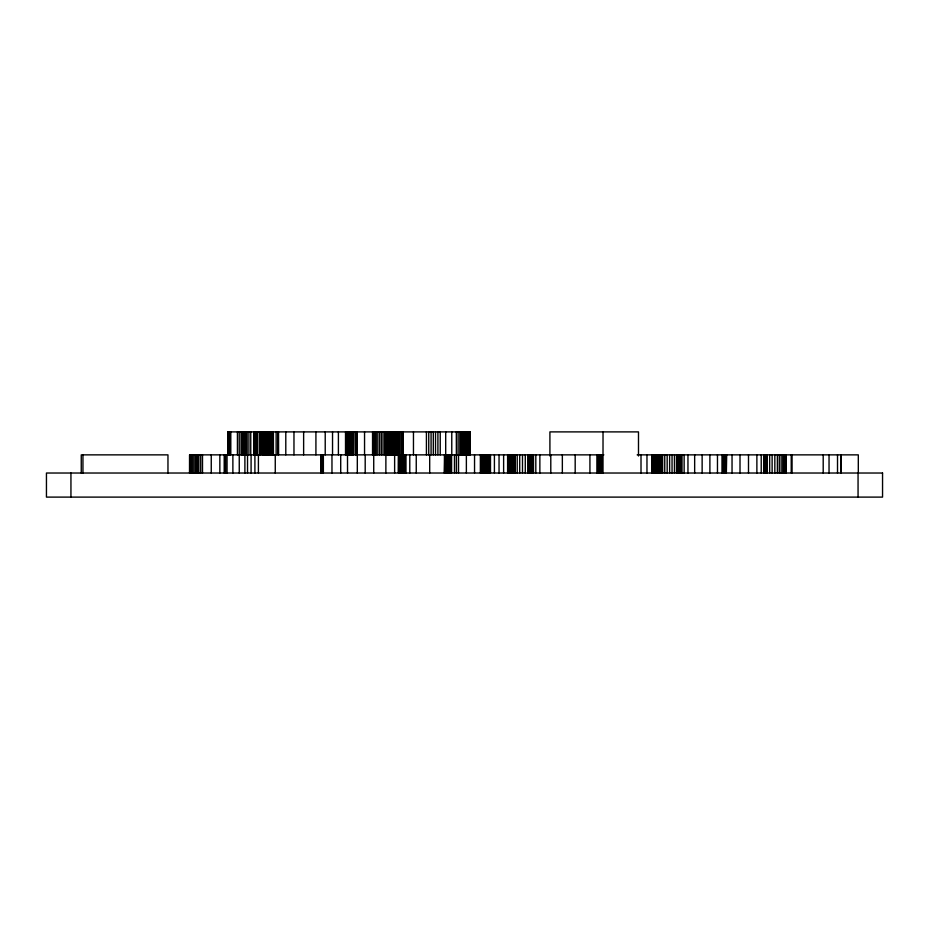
<?xml version="1.0" encoding="UTF-8"?>
<svg xmlns="http://www.w3.org/2000/svg" width="929" height="929" viewBox="0 0 929 929"><rect width="100%" height="100%" fill="white"/><g stroke="black" fill="none" stroke-linecap="round" stroke-linejoin="round"><path stroke-width="1.39" d="M227.814 431.892L470.237 431.892L470.237 454.862M189.644 454.862L189.609 473.024L189.597 454.862L603.85 454.862M637.178 454.862L858.303 454.862L858.303 473.024M858.059 473.024L858.059 497.108M841.093 454.862L841.093 473.024M840.931 454.862L840.931 473.024M837.517 454.862L837.517 473.024M829.04 454.862L829.04 473.024M823.199 454.862L823.199 473.024M791.752 454.862L791.752 473.024M791.543 454.862L791.543 473.024M791.38 454.862L791.38 473.024M786.155 454.862L786.12 473.024M786.085 473.024L785.899 454.862L785.713 473.024M785.644 454.862L785.539 473.024M785.446 454.862L785.446 473.024M784.982 454.862L784.982 473.024M784.506 454.862L784.506 473.024M784.006 454.862L784.006 473.024M783.484 454.862L783.484 473.024M782.961 454.862L782.961 473.024M781.138 454.862L781.138 473.024M779.28 454.862L779.28 473.024M777.376 454.862L777.376 473.024M774.832 454.862L774.832 473.024M772.127 454.862L772.127 473.024M769.665 454.862L769.665 473.024M766.948 454.862L766.959 473.024M766.913 454.862L766.785 473.024M766.576 454.862L766.576 473.024M766.332 454.862L766.332 473.024M766.065 454.862L765.972 473.024M765.879 454.862L765.775 473.024M765.67 454.862L765.67 473.024M765.438 454.862L765.554 473.024M765.31 454.862L765.31 473.024M765.182 454.862L765.182 473.024M764.695 454.862L764.695 473.024M764.184 454.862L764.184 473.024M763.673 454.862L763.673 473.024M761.223 454.862L761.223 473.024M756.88 454.862L756.88 473.024M748.495 454.862L748.495 473.024M740.007 454.862L740.007 473.024M732.04 454.862L732.04 473.024M726.687 454.862L726.35 473.024M726.269 454.862L726.281 473.024M726.06 454.862L726.014 473.024M725.863 454.862L725.863 473.024M725.526 454.862L725.7 473.024M725.328 454.862L725.328 473.024M725.131 454.862L725.131 473.024M724.922 454.862L724.922 473.024M724.701 454.862L724.701 473.024M724.051 454.862L724.051 473.024M723.377 454.862L723.377 473.024M722.692 454.862L722.692 473.024M721.996 454.862L721.996 473.024M717.467 454.862L717.467 473.024M709.895 454.862L709.895 473.024M702.138 454.862L702.138 473.024M694.66 454.862L694.66 473.024M687.959 454.862L687.959 473.024M684.139 454.862L684.139 473.024M682.014 454.862L682.014 473.024M680.725 454.862L680.725 473.024M680.597 454.862L680.458 473.024M680.318 454.862L680.318 473.024M680.179 454.862L680.179 473.024M679.877 454.862L680.028 473.024M679.761 454.862L679.761 473.024M679.505 454.862L679.633 473.024M679.389 473.024L679.389 454.862L679.134 473.024M679.006 454.862L679.006 473.024M678.356 454.862L678.356 473.024M677.717 454.862L677.717 473.024M677.113 454.862L677.113 473.024M676.521 454.862L676.521 473.024M674.442 454.862L674.442 473.024M672.05 454.862L672.05 473.024M669.623 454.862L669.623 473.024M667.173 454.862L667.173 473.024M664.746 454.862L664.746 473.024M662.632 454.862L662.632 473.024M661.367 454.862L661.367 473.024M660.937 454.862L660.937 473.024M660.496 454.862L660.496 473.024M660.043 454.862L660.043 473.024M659.578 454.862L659.578 473.024M659.102 454.862L659.102 473.024M658.626 454.862L658.626 473.024M658.417 454.862L658.417 473.024M658.22 454.862L658.22 473.024M658.022 454.862L658.022 473.024M657.813 454.862L657.813 473.024M657.616 454.862L657.616 473.024M657.43 454.862L657.43 473.024M657.233 454.862L657.233 473.024M657.047 454.862L657.047 473.024M656.873 454.862L656.873 473.024M656.698 454.862L656.698 473.024M656.524 454.862L656.524 473.024M656.373 454.862L656.373 473.024M656.176 454.862L656.176 473.024M656.002 454.862L656.002 473.024M655.677 454.862L655.828 473.024M655.537 454.862L655.537 473.024M655.34 454.862L655.421 473.024M655.119 454.862L655.096 473.024M654.899 454.862L654.991 473.024M654.864 454.862L654.864 473.024M654.597 454.862L654.597 473.024M654.341 454.862L654.341 473.024M654.074 454.862L654.074 473.024M653.819 454.862L653.819 473.024M653.551 454.862L653.551 473.024M653.296 454.862L653.296 473.024M653.041 454.862L653.041 473.024M652.797 454.862L652.797 473.024M652.553 454.862L652.553 473.024M652.321 454.862L652.321 473.024M652.088 454.862L652.088 473.024M646.967 454.862L646.967 473.024M641.01 454.862L641.01 473.024M638.49 456L638.49 431.892L549.91 431.892L549.91 456M603.026 431.892L603.002 473.024M601.887 454.862L601.887 473.024M601.829 473.024L601.655 454.862L601.574 473.024M601.423 454.862L601.307 473.024L601.179 454.862M601.04 454.862L600.9 473.024M600.738 454.862L600.738 473.024M600.575 454.862L600.575 473.024M600.401 454.862L600.401 473.024M600.227 454.862L600.227 473.024M599.147 454.862L599.147 473.024M598.032 454.862L598.032 473.024M596.894 454.862L596.894 473.024M589.927 454.862L589.927 473.024M575.179 454.862L575.179 473.024M562.347 454.862L562.347 473.024M550.792 454.862L550.792 473.024M539.865 454.862L539.865 473.024M535.812 454.862L535.812 473.024M533.501 454.862L533.501 473.024M533.002 454.862L533.002 473.024M532.491 454.862L532.491 473.024M531.98 454.862L531.98 473.024M531.841 454.862L531.841 473.024M531.69 454.862L531.69 473.024M531.551 454.862L531.411 473.024M531.272 454.862L531.272 473.024M531.133 454.862L531.133 473.024M531.005 454.862L530.865 473.024M530.645 454.862L530.645 473.024M530.436 454.862L530.436 473.024M530.227 454.862L530.227 473.024M530.029 454.862L529.855 473.024M529.681 454.862L529.681 473.024M529.53 454.862L529.53 473.024M529.391 454.862L529.391 473.024M529.158 454.862L529.263 473.024M528.926 454.862L528.891 473.024M528.856 454.862L528.868 473.024M527.73 454.862L527.73 473.024M525.28 454.862L525.28 473.024M522.493 454.862L522.493 473.024M519.706 454.862L519.706 473.024M517.221 454.862L517.221 473.024M515.096 454.862L514.956 473.024M514.887 454.862L514.805 473.024M514.573 454.862L514.724 473.024M514.411 454.862L514.492 473.024M514.178 454.862L514.341 473.024M513.621 454.862L513.621 473.024M512.994 454.862L512.994 473.024M512.402 454.862L512.402 473.024M512.088 454.862L512.088 473.024M511.763 454.862L511.763 473.024M511.02 454.862L511.02 473.024M510.276 454.862L510.276 473.024M510.067 454.862L510.067 473.024M509.858 454.862L509.858 473.024M509.661 454.862L509.661 473.024M509.347 454.862L509.347 473.024M509.046 454.862L509.046 473.024M508.744 454.862L508.744 473.024M508.453 454.862L508.453 473.024M508.163 454.862L508.163 473.024M507.884 454.862L507.884 473.024M507.606 454.862L507.606 473.024M503.623 454.862L503.623 473.024M499.047 454.862L499.047 473.024M494.414 454.862L494.414 473.024M490.489 454.862L490.489 473.024M490.013 454.862L490.013 473.024M489.513 454.862L489.513 473.024M489.002 454.862L489.002 473.024M488.468 454.862L488.468 473.024M487.922 454.862L487.922 473.024M487.702 454.862L487.702 473.024M487.47 454.862L487.47 473.024M487.249 454.862L487.249 473.024M487.017 454.862L487.017 473.024M486.796 454.862L486.796 473.024M486.564 454.862L486.564 473.024M486.343 454.862L486.343 473.024M486.111 454.862L486.111 473.024M485.902 454.862L485.902 473.024M485.6 454.862L485.6 473.024M485.298 454.862L485.298 473.024M485.019 454.862L485.019 473.024M484.741 454.862L484.741 473.024M484.485 454.862L484.485 473.024M484.23 454.862L484.23 473.024M483.997 454.862L483.997 473.024M483.777 454.862L483.777 473.024M483.568 454.862L483.428 473.024M483.347 454.862L483.219 473.024M483.068 454.862L483.057 473.024M482.941 473.024L482.453 454.862M482.29 454.862L482.372 473.024M481.628 454.862L481.628 473.024M480.978 454.862L480.978 473.024M480.351 454.862L480.351 473.024M474.545 454.862L474.545 473.024M470.202 431.892L469.83 454.862M469.517 431.892L469.517 454.862M469.342 431.892L469.342 454.862M469.157 431.892L469.157 454.862M468.959 431.892L468.959 454.862M468.739 431.892L468.843 454.862M468.518 431.892L468.657 454.862M468.332 431.892L468.332 454.862M468.135 431.892L468.135 454.862M467.995 431.892L467.995 454.862M467.844 431.892L467.844 454.862M467.682 431.892L467.554 454.862M467.415 431.892L467.415 454.862M467.275 431.892L467.275 454.862M466.973 431.892L467.124 454.862M466.822 431.892L466.822 454.862M466.37 454.862L466.37 473.024M465.905 431.892L465.917 454.862M465.603 431.892L465.719 454.862M465.534 431.892L465.452 454.862M465.371 431.892L465.371 454.862M465.104 431.892L465.104 454.862M464.814 431.892L464.814 454.862M464.5 431.892L464.5 454.862M464.186 431.892L464.186 454.862M463.85 431.892L463.85 454.862M463.513 431.892L463.513 454.862M463.165 431.892L463.165 454.862M462.805 431.892L462.805 454.862M462.085 431.892L462.085 454.862M461.353 431.892L461.353 454.862M460.621 431.892L460.621 454.862M459.901 431.892L459.901 454.862M458.52 454.862L458.52 473.024M458.102 431.892L458.102 454.862M456.325 431.892L456.429 473.024M454.478 454.862L454.478 473.024M451.773 431.892L451.773 454.862M451.587 454.862L451.587 473.024M451.18 454.862L451.18 473.024M450.751 454.862L450.751 473.024M450.31 454.862L450.31 473.024M449.845 454.862L449.845 473.024M449.381 454.862L449.381 473.024M449.148 454.862L449.148 473.024M448.904 454.862L448.904 473.024M448.672 454.862L448.672 473.024M448.44 454.862L448.44 473.024M448.196 454.862L448.196 473.024M447.964 454.862L447.964 473.024M447.72 454.862L447.72 473.024M447.499 454.862L447.499 473.024M447.163 454.862L447.163 473.024M446.849 454.862L446.849 473.024M446.547 454.862L446.547 473.024M446.245 454.862L446.245 473.024M445.966 454.862L445.966 473.024M445.699 431.892L445.699 473.024M445.537 454.862L445.537 473.024M445.386 454.862L445.386 473.024M445.246 454.862L445.119 473.024M445.003 454.862L444.898 473.024M444.747 473.024L444.817 454.862L444.515 473.024M444.434 454.862L444.352 473.024M440.23 431.892L440.23 454.862M437.907 431.892L437.907 454.862M435.527 431.892L435.527 454.862M433.309 431.892L433.309 454.862M431.079 431.892L431.079 454.862M429.697 454.862L429.697 473.024M428.745 431.892L428.745 454.862M426.423 431.892L426.423 454.862M416.25 454.862L416.25 473.024M413.463 431.892L413.463 454.862M409.782 454.862L409.782 473.024M405.961 454.862L405.961 473.024M405.334 454.862L405.334 473.024M404.684 454.862L404.684 473.024M404.034 454.862L404.034 473.024M403.36 473.024L403.279 431.892L403.174 454.862M403.07 431.892L403.07 473.024M402.884 431.892L402.791 473.024M402.501 454.862L402.501 473.024M402.211 454.862L402.211 473.024M401.932 454.862L401.932 473.024M401.653 454.862L401.653 473.024M401.363 431.892L401.386 473.024M401.061 454.862L401.061 473.024M400.759 454.862L400.759 473.024M400.457 454.862L400.457 473.024M400.178 454.862L400.178 473.024M399.9 431.892L399.9 473.024M399.656 454.862L399.656 473.024M399.458 454.862L399.458 473.024M399.273 454.862L399.273 473.024M399.11 454.862L399.11 473.024M398.843 454.862L398.971 473.024M398.738 431.892L398.669 473.024M398.576 454.862L398.471 473.024L398.425 454.862M397.67 431.892L397.67 454.862M396.695 431.892L396.788 454.862M396.602 431.892L396.52 454.862M396.439 431.892L396.323 454.862M396.218 431.892L396.207 454.862M395.789 431.892L395.789 454.862M395.371 431.892L395.371 454.862M394.976 431.892L394.976 454.862M394.628 454.862L394.628 473.024M394.361 431.892L394.361 454.862M394.163 431.892L394.163 454.862M393.884 431.892L393.884 454.862M393.617 431.892L393.768 454.862M393.431 431.892L393.431 454.862M393.222 431.892L393.222 454.862M393.002 431.892L393.002 454.862M392.746 431.892L392.746 454.862M392.468 431.892L392.468 454.862M392.166 431.892L392.166 454.862M391.759 431.892L391.759 454.862M391.341 431.892L391.341 454.862M390.9 431.892L390.9 454.862M390.447 431.892L390.447 454.862M389.971 431.892L389.971 454.862M389.588 431.892L389.588 454.862M389.193 431.892L389.193 454.862M388.798 431.892L388.798 454.862M388.403 431.892L388.403 454.862M387.997 431.892L387.997 454.862M387.602 431.892L387.602 454.862M387.033 431.892L387.033 454.862M386.464 431.892L386.464 454.862M385.907 431.892L385.872 473.024M385.361 431.892L385.361 454.862M384.827 431.892L384.827 454.862M383.062 431.892L383.062 454.862M381.366 431.892L381.366 454.862M379.589 431.892L379.589 454.862M377.801 431.892L377.801 454.862M376.257 431.892L376.257 454.862M375.304 431.892L375.304 454.862M374.933 431.892L374.933 454.862M374.596 431.892L374.596 454.862M374.294 431.892L374.294 454.862M374.201 431.892L374.05 454.862M373.992 431.892L373.946 454.862M373.725 454.862L373.725 473.024M372.552 431.892L372.552 454.862M365.19 454.862L365.19 473.024M364.551 431.892L364.551 454.862M357.317 454.862L357.317 473.024M356.875 431.892L356.875 454.862M356.666 431.892L356.666 454.862M356.469 431.892L356.469 454.862M356.272 431.892L356.272 454.862M356.086 431.892L356.109 454.862M355.923 431.892L355.923 454.862M355.761 431.892L355.737 454.862M355.493 431.892L355.517 454.862L355.377 431.892M353.543 431.892L353.543 454.862M352.532 431.892L352.532 454.862M351.51 431.892L351.51 454.862M350.488 431.892L350.488 454.862M349.467 431.892L349.467 454.862M348.456 431.892L348.456 454.862M347.539 473.024L347.446 431.892M346.471 431.892L346.471 454.862M345.518 431.892L345.518 454.862M340.711 454.862L340.711 473.024M338.4 431.892L338.4 454.862M332.536 431.892L332.536 454.862M331.967 454.862L331.967 473.024M325.22 431.892L325.22 454.862M323.362 454.862L323.362 473.024M322.769 454.862L322.769 473.024M322.177 454.862L322.177 473.024M321.62 454.862L321.62 473.024M321.028 454.862L321.051 473.024M320.969 454.862L320.946 473.024M315.918 431.892L315.918 454.862M303.632 431.892L303.632 454.862M293.97 431.892L293.97 454.862M285.795 431.892L285.795 454.862M278.537 431.892L278.584 454.862M276.134 431.892L276.134 454.862M275.263 454.862L275.263 473.024M273.405 431.892L273.44 454.862M273.219 431.892L273.3 454.862M272.72 431.892L272.72 454.862M271.663 431.892L271.663 454.862M270.583 431.892L270.583 454.862M269.491 431.892L269.491 454.862M268.388 431.892L268.388 454.862M267.877 431.892L267.877 454.862M267.366 431.892L267.366 454.862M266.867 431.892L266.867 454.862M266.368 431.892L266.368 454.862M265.88 431.892L265.88 454.862M265.404 431.892L265.404 454.862M264.939 431.892L264.939 454.862M264.37 431.892L264.37 454.862M263.836 431.892L263.836 454.862M263.325 431.892L263.325 454.862M262.849 431.892L262.849 454.862M262.408 431.892L262.408 454.862M262.001 431.892L262.001 454.862M260.492 431.892L260.492 454.862M259.191 431.892L259.191 454.862M258.401 454.862L258.401 473.024M257.182 431.892L257.182 454.862M256.706 431.892L256.706 454.862M256.183 431.892L256.183 454.862M255.603 431.892L255.603 454.862M255.173 431.892L255.173 454.862M254.906 454.862L254.906 473.024M254.709 431.892L254.709 454.862M254.232 431.892L254.232 454.862M253.722 431.892L253.722 454.862M251.085 454.862L251.085 473.024M250.749 431.892L250.749 454.862M248.914 431.892L248.914 454.862M247.532 454.862L247.532 473.024M247.021 431.892L247.021 454.862M246.44 431.892L246.44 454.862M245.837 431.892L245.837 454.862M245.233 431.892L245.233 454.862M244.896 454.862L244.896 473.024M244.629 431.892L244.629 454.862M244.025 431.892L244.025 454.862M243.27 431.892L243.27 454.862M242.515 431.892L242.515 454.862M241.784 431.892L241.784 454.862M241.064 431.892L241.064 454.862M239.217 431.892L239.264 473.024M237.429 431.892L237.429 454.862M232.877 454.862L232.877 473.024M230.752 431.892L230.752 454.862M230.357 431.892L230.357 454.862M229.997 431.892L229.997 454.862M229.66 431.892L229.66 454.862M229.335 431.892L229.335 454.862M229.057 431.892L229.057 454.862M228.789 431.892L228.789 454.862M228.569 431.892L228.569 454.862M228.371 431.892L228.371 454.862M228.174 431.892L228.174 454.862M228.023 431.892L228.023 454.862M227.907 431.892L227.884 454.862M227.048 454.862L227.048 473.024M225.596 454.862L225.596 473.024M224.203 454.862L224.203 473.024M219.848 454.862L219.848 473.024M211.255 454.862L211.255 473.024M202.499 454.862L202.499 473.024M200.722 454.862L200.722 473.024M198.876 454.862L198.876 473.024M198.04 454.862L198.04 473.024M197.238 454.862L197.238 473.024M196.437 454.862L196.437 473.024M195.682 454.862L195.682 473.024M194.173 454.862L194.173 473.024M192.709 454.862L192.709 473.024M191.153 454.862L191.153 473.024M190.828 454.862L190.828 473.024M190.55 454.862L190.55 473.024M190.306 454.862L190.306 473.024M190.108 454.862L190.108 473.024M189.853 454.862L189.957 473.024M167.963 473.024L167.963 454.862L81.253 454.862L81.253 473.024M82.948 454.862L82.948 473.024M70.941 473.024L70.941 497.108M882.55 473.024L46.45 473.024L46.45 497.108L882.55 497.108L882.55 473.024M278.247 454.862L278.259 431.892L278.224 454.862M273.068 454.862L273.021 431.892L273.01 454.862"/></g></svg>
